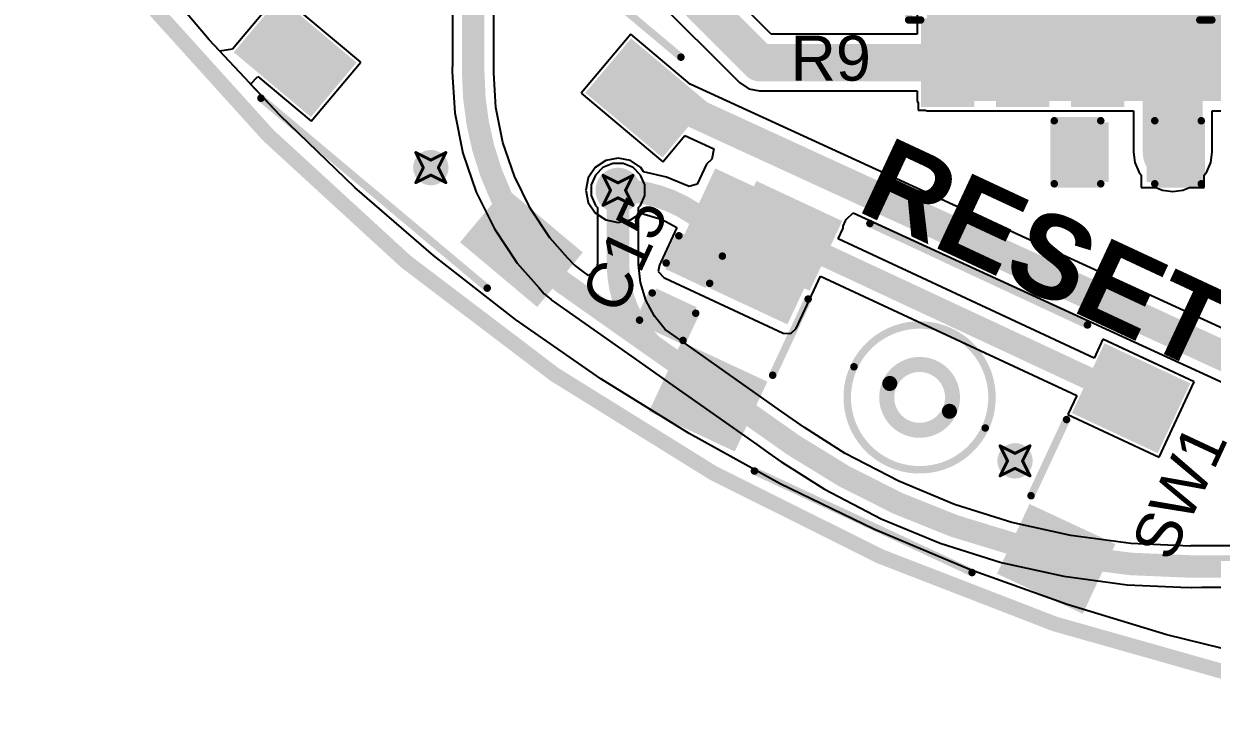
# Model space of a CAD drawing. Header units: inches. Extents: x -5 to 247, y -53 to 67.
# Drawn here: x -0.42 to 19.69, y -53.15 to -41.43 of the extents above; entities that cross this region are included whole.
import ezdxf

# ---------------------------------------------------------------- set-up
doc = ezdxf.new("R2010")
doc.units = ezdxf.units.IN
for name, color, linetype in [('Board Outline', 216, 'Continuous'), ('Bottom Layer', 5, 'Continuous'), ('Drill Drawing', 1, 'Continuous'), ('Top Layer', 1, 'Continuous'), ('Top Overlay', 2, 'Continuous'), ('Top Paste', 8, 'Continuous'), ('Top Solder', 216, 'Continuous'), ('Via Holes', 16, 'Continuous')]:
    doc.layers.add(name, color=color, linetype=linetype)
doc.styles.add('Arial', font='', dxfattribs={"height": 0.2})
doc.styles.add('Arial_Bold', font='', dxfattribs={"height": 0.2})
doc.styles.get('Arial').set_extended_font_data('Arial')
doc.styles.get('Arial_Bold').set_extended_font_data('Arial', bold=True)

# ---------------------------------------------------------------- blocks, each defined once
blk = doc.blocks.new('SOP_8_13')
at = {"layer": 'Top Layer'}
for points in [[(-3.39999955, 2.25500057), (-2.09999961, 2.25500057), (-2.09999961, 1.55499943), (-3.39999955, 1.55499943)], [(2.09999961, 2.25500057), (3.39999955, 2.25500057), (3.39999955, 1.55499943), (2.09999961, 1.55499943)], [(-3.39999955, 0.98500057), (-2.09999961, 0.98500057), (-2.09999961, 0.28499943), (-3.39999955, 0.28499943)], [(2.09999961, 0.98500057), (3.39999955, 0.98500057), (3.39999955, 0.28499943), (2.09999961, 0.28499943)], [(-3.39999955, -0.28499943), (-2.09999961, -0.28499943), (-2.09999961, -0.98500057), (-3.39999955, -0.98500057)], [(2.09999961, -0.28499943), (3.39999955, -0.28499943), (3.39999955, -0.98500057), (2.09999961, -0.98500057)], [(-3.39999955, -1.55499943), (-2.09999961, -1.55499943), (-2.09999961, -2.25500057), (-3.39999955, -2.25500057)], [(2.09999961, -1.55499943), (3.39999955, -1.55499943), (3.39999955, -2.25500057), (2.09999961, -2.25500057)]]:
    blk.add_hatch(color=1, dxfattribs=at).paths.add_polyline_path(points)
at = {"layer": 'Top Overlay'}
blk.add_hatch(color=2, dxfattribs=at).paths.add_polyline_path([(-1.9812, 1.47388072), (-1.7018, 1.47388072), (-1.7018, 2.13428072), (-1.9812, 2.13428072)])
at = {"layer": 'Top Paste'}
for points in [[(-3.39999955, 2.25500057), (-2.09999961, 2.25500057), (-2.09999961, 1.55499943), (-3.39999955, 1.55499943)], [(2.09999961, 2.25500057), (3.39999955, 2.25500057), (3.39999955, 1.55499943), (2.09999961, 1.55499943)], [(-3.39999955, 0.98500057), (-2.09999961, 0.98500057), (-2.09999961, 0.28499943), (-3.39999955, 0.28499943)], [(2.09999961, 0.98500057), (3.39999955, 0.98500057), (3.39999955, 0.28499943), (2.09999961, 0.28499943)], [(-3.39999955, -0.28499943), (-2.09999961, -0.28499943), (-2.09999961, -0.98500057), (-3.39999955, -0.98500057)], [(2.09999961, -0.28499943), (3.39999955, -0.28499943), (3.39999955, -0.98500057), (2.09999961, -0.98500057)], [(-3.39999955, -1.55499943), (-2.09999961, -1.55499943), (-2.09999961, -2.25500057), (-3.39999955, -2.25500057)], [(2.09999961, -1.55499943), (3.39999955, -1.55499943), (3.39999955, -2.25500057), (2.09999961, -2.25500057)]]:
    blk.add_hatch(color=8, dxfattribs=at).paths.add_polyline_path(points)
at = {"layer": 'Top Solder'}
for points in [[(-3.501599549999999, 2.35660057), (-1.99839961, 2.35660057), (-1.99839961, 1.45339943), (-3.501599549999999, 1.45339943)], [(1.99839961, 2.35660057), (3.501599549999999, 2.35660057), (3.501599549999999, 1.45339943), (1.99839961, 1.45339943)], [(-3.501599549999999, 1.08660057), (-1.99839961, 1.08660057), (-1.99839961, 0.18339943), (-3.501599549999999, 0.18339943)], [(1.99839961, 1.08660057), (3.501599549999999, 1.08660057), (3.501599549999999, 0.18339943), (1.99839961, 0.18339943)], [(-3.501599549999999, -0.18339943), (-1.99839961, -0.18339943), (-1.99839961, -1.08660057), (-3.501599549999999, -1.08660057)], [(1.99839961, -0.18339943), (3.501599549999999, -0.18339943), (3.501599549999999, -1.08660057), (1.99839961, -1.08660057)], [(-3.501599549999999, -1.45339943), (-1.99839961, -1.45339943), (-1.99839961, -2.35660057), (-3.501599549999999, -2.35660057)], [(1.99839961, -1.45339943), (3.501599549999999, -1.45339943), (3.501599549999999, -2.35660057), (1.99839961, -2.35660057)]]:
    blk.add_hatch(color=216, dxfattribs=at).paths.add_polyline_path(points)
at = {"layer": 'Top Overlay'}
for points in [[(-2.03559918, 2.3622, 0.127, 0.127, 0), (-2.03559918, 2.5654, 0.127, 0.127, 0)], [(2.02840082, 2.5654, 0.127, 0.127, 0), (-2.03559918, 2.5654, 0.127, 0.127, 0)], [(2.02840082, 2.3622, 0.127, 0.127, 0), (2.02840082, 2.5654, 0.127, 0.127, 0)], [(-3.68659918, 1.778, 0.127, 0.127, 0), (-3.68659918, 2.032, 0.127, 0.127, 0)], [(-3.55959918, 1.905, 0.127, 0.127, 0), (-3.68659918, 2.032, 0.127, 0.127, 0)], [(-3.68659918, 1.778, 0.127, 0.127, 0), (-3.55959918, 1.905, 0.127, 0.127, 0)], [(-2.03559918, -2.5654, 0.127, 0.127, 0), (-2.03559918, -2.3622, 0.127, 0.127, 0)], [(2.02840082, -2.5654, 0.127, 0.127, 0), (2.02840082, -2.3622, 0.127, 0.127, 0)], [(2.02840082, -2.5654, 0.127, 0.127, 0), (-2.03559918, -2.5654, 0.127, 0.127, 0)]]:
    blk.add_lwpolyline(points, format="xyseb", dxfattribs=at)
for points in [[(-2.06734918, 2.5654, 0.0635, 0.0635, 1), (-2.00384918, 2.5654, 0.0635, 0.0635, 1)], [(-2.06734918, 2.5654, 0.0635, 0.0635, 1), (-2.00384918, 2.5654, 0.0635, 0.0635, 1)], [(1.99665082, 2.5654, 0.0635, 0.0635, 1), (2.06015082, 2.5654, 0.0635, 0.0635, 1)], [(1.99665082, 2.5654, 0.0635, 0.0635, 1), (2.06015082, 2.5654, 0.0635, 0.0635, 1)], [(-2.06734918, 2.3622, 0.0635, 0.0635, 1), (-2.00384918, 2.3622, 0.0635, 0.0635, 1)], [(1.99665082, 2.3622, 0.0635, 0.0635, 1), (2.06015082, 2.3622, 0.0635, 0.0635, 1)], [(-3.71834918, 2.032, 0.0635, 0.0635, 1), (-3.65484918, 2.032, 0.0635, 0.0635, 1)], [(-3.71834918, 2.032, 0.0635, 0.0635, 1), (-3.65484918, 2.032, 0.0635, 0.0635, 1)], [(-3.71834918, 1.778, 0.0635, 0.0635, 1), (-3.65484918, 1.778, 0.0635, 0.0635, 1)], [(-3.71834918, 1.778, 0.0635, 0.0635, 1), (-3.65484918, 1.778, 0.0635, 0.0635, 1)], [(-3.59134918, 1.905, 0.0635, 0.0635, 1), (-3.52784918, 1.905, 0.0635, 0.0635, 1)], [(-3.59134918, 1.905, 0.0635, 0.0635, 1), (-3.52784918, 1.905, 0.0635, 0.0635, 1)], [(-2.06734918, -2.3622, 0.0635, 0.0635, 1), (-2.00384918, -2.3622, 0.0635, 0.0635, 1)], [(1.99665082, -2.3622, 0.0635, 0.0635, 1), (2.06015082, -2.3622, 0.0635, 0.0635, 1)], [(-2.06734918, -2.5654, 0.0635, 0.0635, 1), (-2.00384918, -2.5654, 0.0635, 0.0635, 1)], [(-2.06734918, -2.5654, 0.0635, 0.0635, 1), (-2.00384918, -2.5654, 0.0635, 0.0635, 1)], [(1.99665082, -2.5654, 0.0635, 0.0635, 1), (2.06015082, -2.5654, 0.0635, 0.0635, 1)], [(1.99665082, -2.5654, 0.0635, 0.0635, 1), (2.06015082, -2.5654, 0.0635, 0.0635, 1)]]:
    blk.add_lwpolyline(points, format="xyseb", close=True, dxfattribs=at)
blk = doc.blocks.new('C___0603_52')
at = {"layer": 'Top Layer'}
for points in [[(-0.3809999999999999, 0.4445), (-0.3810000000000001, -0.4445), (-1.143, -0.4445), (-1.143, 0.4445)], [(1.143, 0.4445), (1.143, -0.4445), (0.3809999999999999, -0.4445), (0.3810000000000001, 0.4445)]]:
    blk.add_hatch(color=1, dxfattribs=at).paths.add_polyline_path(points)
at = {"layer": 'Top Paste'}
for points in [[(-0.3809999999999999, 0.4445), (-0.3810000000000001, -0.4445), (-1.143, -0.4445), (-1.143, 0.4445)], [(1.143, 0.4445), (1.143, -0.4445), (0.3809999999999999, -0.4445), (0.3810000000000001, 0.4445)]]:
    blk.add_hatch(color=8, dxfattribs=at).paths.add_polyline_path(points)
at = {"layer": 'Top Solder'}
for points in [[(-0.3210001199999999, 0.5044998799999999), (-0.3210001200000001, -0.50449988), (-1.20299988, -0.5044998799999999), (-1.20299988, 0.50449988)], [(1.20299988, 0.5044998799999999), (1.20299988, -0.50449988), (0.3210001199999999, -0.5044998799999999), (0.3210001200000001, 0.50449988)]]:
    blk.add_hatch(color=216, dxfattribs=at).paths.add_polyline_path(points)
at = {"layer": 'Top Overlay'}
for points in [[(-1.2446, 0.5334, 0.127, 0.127, 0), (-0.4571999999999999, 0.5334, 0.127, 0.127, 0)], [(-1.2446, -0.5334, 0.127, 0.127, 0), (-1.2446, 0.5334, 0.127, 0.127, 0)], [(0.4571999999999999, 0.5334, 0.127, 0.127, 0), (1.2446, 0.5334, 0.127, 0.127, 0)], [(1.2446, -0.5334, 0.127, 0.127, 0), (1.2446, 0.5334, 0.127, 0.127, 0)], [(-1.2446, -0.5334, 0.127, 0.127, 0), (-0.4571999999999999, -0.5334, 0.127, 0.127, 0)], [(0.4571999999999999, -0.5334, 0.127, 0.127, 0), (1.2446, -0.5334, 0.127, 0.127, 0)]]:
    blk.add_lwpolyline(points, format="xyseb", dxfattribs=at)
for points in [[(-1.27635, 0.5334, 0.0635, 0.0635, 1), (-1.21285, 0.5334, 0.0635, 0.0635, 1)], [(-1.27635, 0.5334, 0.0635, 0.0635, 1), (-1.21285, 0.5334, 0.0635, 0.0635, 1)], [(-0.4889499999999999, 0.5334, 0.0635, 0.0635, 1), (-0.42545, 0.5334, 0.0635, 0.0635, 1)], [(0.42545, 0.5334, 0.0635, 0.0635, 1), (0.4889499999999999, 0.5334, 0.0635, 0.0635, 1)], [(1.21285, 0.5334, 0.0635, 0.0635, 1), (1.27635, 0.5334, 0.0635, 0.0635, 1)], [(1.21285, 0.5334, 0.0635, 0.0635, 1), (1.27635, 0.5334, 0.0635, 0.0635, 1)], [(-1.27635, -0.5334, 0.0635, 0.0635, 1), (-1.21285, -0.5334, 0.0635, 0.0635, 1)], [(-1.27635, -0.5334, 0.0635, 0.0635, 1), (-1.21285, -0.5334, 0.0635, 0.0635, 1)], [(-0.4889499999999999, -0.5334, 0.0635, 0.0635, 1), (-0.42545, -0.5334, 0.0635, 0.0635, 1)], [(0.42545, -0.5334, 0.0635, 0.0635, 1), (0.4889499999999999, -0.5334, 0.0635, 0.0635, 1)], [(1.21285, -0.5334, 0.0635, 0.0635, 1), (1.27635, -0.5334, 0.0635, 0.0635, 1)], [(1.21285, -0.5334, 0.0635, 0.0635, 1), (1.27635, -0.5334, 0.0635, 0.0635, 1)]]:
    blk.add_lwpolyline(points, format="xyseb", close=True, dxfattribs=at)
blk = doc.blocks.new('WS2812B_XF02_W_73')
at = {"layer": 'Top Layer'}
for points in [[(-3.25000239, 2.14999824), (-1.75000285, 2.14999824), (-1.75000285, 1.15000024), (-3.25000239, 1.15000024)], [(3.24999477, 1.15000024), (1.74999523, 1.15000024), (1.74999523, 2.14999824), (3.24999477, 2.14999824)], [(-3.24999477, -1.15000024), (-1.74999523, -1.15000024), (-1.74999523, -2.14999824), (-3.24999477, -2.14999824)], [(1.75000031, -1.1499977), (3.24999985, -1.1499977), (3.24999985, -2.1499957), (1.75000031, -2.1499957)]]:
    blk.add_hatch(color=1, dxfattribs=at).paths.add_polyline_path(points)
at = {"layer": 'Top Paste'}
for points in [[(-3.25000239, 2.14999824), (-1.75000285, 2.14999824), (-1.75000285, 1.15000024), (-3.25000239, 1.15000024)], [(3.24999477, 1.15000024), (1.74999523, 1.15000024), (1.74999523, 2.14999824), (3.24999477, 2.14999824)], [(-3.24999477, -1.15000024), (-1.74999523, -1.15000024), (-1.74999523, -2.14999824), (-3.24999477, -2.14999824)], [(1.75000031, -1.1499977), (3.24999985, -1.1499977), (3.24999985, -2.1499957), (1.75000031, -2.1499957)]]:
    blk.add_hatch(color=8, dxfattribs=at).paths.add_polyline_path(points)
at = {"layer": 'Top Solder'}
for points in [[(-3.35160239, 2.25159824), (-1.64840285, 2.25159824), (-1.64840285, 1.04840024), (-3.35160239, 1.04840024)], [(3.35159477, 1.04840024), (1.64839523, 1.04840024), (1.64839523, 2.25159824), (3.35159477, 2.25159824)], [(-3.35159477, -1.04840024), (-1.64839523, -1.04840024), (-1.64839523, -2.25159824), (-3.35159477, -2.25159824)], [(1.64840031, -1.0483977), (3.35159985, -1.0483977), (3.35159985, -2.2515957), (1.64840031, -2.2515957)]]:
    blk.add_hatch(color=216, dxfattribs=at).paths.add_polyline_path(points)
at = {"layer": 'Top Overlay'}
for points in [[(-2.50000516, 2.55080262, 0.127, 0.127, 0), (2.499995, 2.5508077, 0.127, 0.127, 0)], [(-3.556, 1.80340254, 0.254, 0.254, 0), (-3.42900254, 1.67639492, 0.254, 0.254, 0)], [(-3.556, 1.54939746, 0.254, 0.254, 0), (-3.556, 1.80340254, 0.254, 0.254, 0)], [(-3.556, 1.54939746, 0.254, 0.254, 0), (-3.42900254, 1.67639492, 0.254, 0.254, 0)], [(-2.50000262, -2.55080262, 0.127, 0.127, 0), (2.49999246, -2.55080262, 0.127, 0.127, 0)]]:
    blk.add_lwpolyline(points, format="xyseb", dxfattribs=at)
for points in [[(-2.53175516, 2.55080262, 0.0635, 0.0635, 1), (-2.46825516, 2.55080262, 0.0635, 0.0635, 1)], [(2.468245, 2.5508077, 0.0635, 0.0635, 1), (2.531745, 2.5508077, 0.0635, 0.0635, 1)], [(-3.619499999999999, 1.80340254, 0.127, 0.127, 1), (-3.4925, 1.80340254, 0.127, 0.127, 1)], [(-3.619499999999999, 1.80340254, 0.127, 0.127, 1), (-3.4925, 1.80340254, 0.127, 0.127, 1)], [(-3.619499999999999, 1.54939746, 0.127, 0.127, 1), (-3.4925, 1.54939746, 0.127, 0.127, 1)], [(-3.619499999999999, 1.54939746, 0.127, 0.127, 1), (-3.4925, 1.54939746, 0.127, 0.127, 1)], [(-3.492502539999999, 1.67639492, 0.127, 0.127, 1), (-3.36550254, 1.67639492, 0.127, 0.127, 1)], [(-3.492502539999999, 1.67639492, 0.127, 0.127, 1), (-3.36550254, 1.67639492, 0.127, 0.127, 1)], [(-2.53175262, -2.55080262, 0.0635, 0.0635, 1), (-2.46825262, -2.55080262, 0.0635, 0.0635, 1)], [(2.46824246, -2.55080262, 0.0635, 0.0635, 1), (2.53174246, -2.55080262, 0.0635, 0.0635, 1)]]:
    blk.add_lwpolyline(points, format="xyseb", close=True, dxfattribs=at)
blk = doc.blocks.new('TS_1109S_C_B_93')
at = {"layer": 'Top Layer'}
for points in [[(-3.95000099, 2.04999463), (-2.55000125, 2.04999463), (-2.55000125, 0.9499942899999999), (-3.95000099, 0.9499942899999999)], [(2.55001141, 2.04999209), (3.950011149999999, 2.04999209), (3.950011149999999, 0.9499917499999999), (2.55001141, 0.9499917499999999)], [(-3.94999591, -0.9500120699999999), (-2.54999617, -0.9500120699999999), (-2.54999617, -2.05001241), (-3.94999591, -2.05001241)], [(2.54999617, -0.94998413), (3.94999591, -0.94998413), (3.94999591, -2.04998447), (2.54999617, -2.04998447)]]:
    blk.add_hatch(color=1, dxfattribs=at).paths.add_polyline_path(points)
at = {"layer": 'Top Paste'}
for points in [[(-3.95000099, 2.04999463), (-2.55000125, 2.04999463), (-2.55000125, 0.9499942899999999), (-3.95000099, 0.9499942899999999)], [(2.55001141, 2.04999209), (3.950011149999999, 2.04999209), (3.950011149999999, 0.9499917499999999), (2.55001141, 0.9499917499999999)], [(-3.94999591, -0.9500120699999999), (-2.54999617, -0.9500120699999999), (-2.54999617, -2.05001241), (-3.94999591, -2.05001241)], [(2.54999617, -0.94998413), (3.94999591, -0.94998413), (3.94999591, -2.04998447), (2.54999617, -2.04998447)]]:
    blk.add_hatch(color=8, dxfattribs=at).paths.add_polyline_path(points)
at = {"layer": 'Top Solder'}
for points in [[(-4.05160099, 2.15159463), (-2.44840125, 2.15159463), (-2.44840125, 0.84839429), (-4.05160099, 0.84839429)], [(2.44841141, 2.15159209), (4.051611149999999, 2.15159209), (4.051611149999999, 0.84839175), (2.44841141, 0.84839175)], [(-4.05159591, -0.84841207), (-2.44839617, -0.84841207), (-2.44839617, -2.15161241), (-4.05159591, -2.15161241)], [(2.44839617, -0.8483841299999999), (4.05159591, -0.8483841299999999), (4.05159591, -2.15158447), (2.44839617, -2.15158447)]]:
    blk.add_hatch(color=216, dxfattribs=at).paths.add_polyline_path(points)
at = {"layer": 'Top Overlay'}
for points in [[(-2.00661016, 2.31139746, 0.127, 0.127, 0), (2.05739492, 2.31141016, 0.127, 0.127, 0)], [(-2.41300254, -0.71119746, 0.127, 0.127, 0), (-2.41299492, 0.7112025399999999, 0.127, 0.127, 0)], [(2.41300762, -0.71121016, 0.127, 0.127, 0), (2.413, 0.7111873, 0.127, 0.127, 0)], [(-2.00660254, -2.31138984, 0.127, 0.127, 0), (2.05740762, -2.31140254, 0.127, 0.127, 0)]]:
    blk.add_lwpolyline(points, format="xyseb", dxfattribs=at)
for points in [[(-2.03836016, 2.31139746, 0.0635, 0.0635, 1), (-1.97486016, 2.31139746, 0.0635, 0.0635, 1)], [(2.02564492, 2.31141016, 0.0635, 0.0635, 1), (2.08914492, 2.31141016, 0.0635, 0.0635, 1)], [(1.22579638, 0, 0.127, 0.127, 1), (-1.22579638, 0, 0.127, 0.127, 1)], [(-2.44474492, 0.7112025399999999, 0.0635, 0.0635, 1), (-2.38124492, 0.7112025399999999, 0.0635, 0.0635, 1)], [(0.5570651799999999, 0, 0.254, 0.254, 1), (-0.5570651799999999, 0, 0.254, 0.254, 1)], [(2.38125, 0.7111873, 0.0635, 0.0635, 1), (2.44475, 0.7111873, 0.0635, 0.0635, 1)], [(-1.25754638, 0, 0.0635, 0.0635, 1), (-1.19404638, 0, 0.0635, 0.0635, 1)], [(-0.6205651799999999, 0, 0.127, 0.127, 1), (-0.4935651799999999, 0, 0.127, 0.127, 1)], [(0.4935651799999999, 0, 0.127, 0.127, 1), (0.6205651799999999, 0, 0.127, 0.127, 1)], [(1.19404638, 0, 0.0635, 0.0635, 1), (1.25754638, 0, 0.0635, 0.0635, 1)], [(-2.44475254, -0.71119746, 0.0635, 0.0635, 1), (-2.38125254, -0.71119746, 0.0635, 0.0635, 1)], [(2.38125762, -0.71121016, 0.0635, 0.0635, 1), (2.44475762, -0.71121016, 0.0635, 0.0635, 1)], [(-2.03835254, -2.31138984, 0.0635, 0.0635, 1), (-1.97485254, -2.31138984, 0.0635, 0.0635, 1)], [(2.02565762, -2.31140254, 0.0635, 0.0635, 1), (2.08915762, -2.31140254, 0.0635, 0.0635, 1)]]:
    blk.add_lwpolyline(points, format="xyseb", close=True, dxfattribs=at)
blk = doc.blocks.new('C___0402_108')
at = {"layer": 'Top Layer'}
for points in [[(-0.6985050799999999, -0.31749492), (-0.6985050799999999, 0.31750508), (-0.2413050799999999, 0.31750508), (-0.24130508, -0.31749492)], [(0.2413050799999999, -0.31750508), (0.24130508, 0.31749492), (0.6985050799999999, 0.31749492), (0.6985050799999999, -0.31750508)]]:
    blk.add_hatch(color=1, dxfattribs=at).paths.add_polyline_path(points)
at = {"layer": 'Top Paste'}
for points in [[(-0.6985050799999999, -0.31749492), (-0.6985050799999999, 0.31750508), (-0.2413050799999999, 0.31750508), (-0.24130508, -0.31749492)], [(0.2413050799999999, -0.31750508), (0.24130508, 0.31749492), (0.6985050799999999, 0.31749492), (0.6985050799999999, -0.31750508)]]:
    blk.add_hatch(color=8, dxfattribs=at).paths.add_polyline_path(points)
at = {"layer": 'Top Solder'}
for points in [[(-0.75850496, -0.3774948), (-0.75850496, 0.3775049599999999), (-0.1813051999999999, 0.3775049599999999), (-0.1813052, -0.3774948)], [(0.1813051999999999, -0.3775049599999999), (0.1813052, 0.3774948), (0.75850496, 0.3774948), (0.75850496, -0.3775049599999999)]]:
    blk.add_hatch(color=216, dxfattribs=at).paths.add_polyline_path(points)
at = {"layer": 'Top Overlay'}
for points in [[(-0.7874, 0.40640254, 0.127, 0.127, 0), (-0.78739746, -0.4064, 0.127, 0.127, 0)], [(-0.7874, 0.40640254, 0.127, 0.127, 0), (-0.27939746, 0.40639746, 0.127, 0.127, 0)], [(0.27940254, 0.4063923799999999, 0.127, 0.127, 0), (0.78739746, 0.4064, 0.127, 0.127, 0)], [(0.78739746, 0.4064, 0.127, 0.127, 0), (0.7874, -0.40640254, 0.127, 0.127, 0)], [(-0.78739746, -0.4064, 0.127, 0.127, 0), (-0.27940254, -0.4063923799999999, 0.127, 0.127, 0)], [(0.27939746, -0.40639746, 0.127, 0.127, 0), (0.7874, -0.40640254, 0.127, 0.127, 0)]]:
    blk.add_lwpolyline(points, format="xyseb", dxfattribs=at)
for points in [[(-0.8191499999999999, 0.40640254, 0.0635, 0.0635, 1), (-0.7556499999999999, 0.40640254, 0.0635, 0.0635, 1)], [(-0.8191499999999999, 0.40640254, 0.0635, 0.0635, 1), (-0.7556499999999999, 0.40640254, 0.0635, 0.0635, 1)], [(-0.31114746, 0.40639746, 0.0635, 0.0635, 1), (-0.24764746, 0.40639746, 0.0635, 0.0635, 1)], [(0.24765254, 0.4063923799999999, 0.0635, 0.0635, 1), (0.31115254, 0.4063923799999999, 0.0635, 0.0635, 1)], [(0.7556474599999999, 0.4064, 0.0635, 0.0635, 1), (0.8191474599999999, 0.4064, 0.0635, 0.0635, 1)], [(0.7556474599999999, 0.4064, 0.0635, 0.0635, 1), (0.8191474599999999, 0.4064, 0.0635, 0.0635, 1)], [(-0.8191474599999999, -0.4064, 0.0635, 0.0635, 1), (-0.7556474599999999, -0.4064, 0.0635, 0.0635, 1)], [(-0.8191474599999999, -0.4064, 0.0635, 0.0635, 1), (-0.7556474599999999, -0.4064, 0.0635, 0.0635, 1)], [(-0.31115254, -0.4063923799999999, 0.0635, 0.0635, 1), (-0.24765254, -0.4063923799999999, 0.0635, 0.0635, 1)], [(0.24764746, -0.40639746, 0.0635, 0.0635, 1), (0.31114746, -0.40639746, 0.0635, 0.0635, 1)], [(0.7556499999999999, -0.40640254, 0.0635, 0.0635, 1), (0.8191499999999999, -0.40640254, 0.0635, 0.0635, 1)], [(0.7556499999999999, -0.40640254, 0.0635, 0.0635, 1), (0.8191499999999999, -0.40640254, 0.0635, 0.0635, 1)]]:
    blk.add_lwpolyline(points, format="xyseb", close=True, dxfattribs=at)

msp = doc.modelspace()

# ---------------------------------------------------------------- hatches: boundary and pattern name
at = {"layer": 'Bottom Layer'}
h = msp.add_hatch(color=5, dxfattribs=at)
edge = h.paths.add_edge_path()
edge.add_arc((6.465554759999999, -43.86485004), 0.2999994, 0, 360)
h = msp.add_hatch(color=5, dxfattribs=at)
edge = h.paths.add_edge_path()
edge.add_arc((9.63367136, -44.24798618), 0.2999994, 0, 360)
h = msp.add_hatch(color=5, dxfattribs=at)
edge = h.paths.add_edge_path()
edge.add_arc((16.35376968, -48.82718707999999), 0.2999994, 0, 360)
at = {"layer": 'Top Layer'}
for points in [[(14.86459816, -42.73780124), (29.22359916, -42.73780124), (29.22359916, -40.61093224), (14.86459816, -40.61093224)], [(10.48679132, -45.5782934), (12.50153456, -46.51778351999999), (13.29434984, -44.81758371999999), (11.2796066, -43.8780936)]]:
    msp.add_hatch(color=1, dxfattribs=at).paths.add_polyline_path(points)
h = msp.add_hatch(color=1, dxfattribs=at)
edge = h.paths.add_edge_path()
edge.add_arc((6.465554759999999, -43.86485004), 0.2999994, 0, 360)
h = msp.add_hatch(color=1, dxfattribs=at)
edge = h.paths.add_edge_path()
edge.add_arc((9.63367136, -44.24798618), 0.2999994, 0, 360)
h = msp.add_hatch(color=1, dxfattribs=at)
edge = h.paths.add_edge_path()
edge.add_arc((16.35376968, -48.82718707999999), 0.2999994, 0, 360)
at = {"layer": 'Via Holes'}
h = msp.add_hatch(color=7, dxfattribs=at)
edge = h.paths.add_edge_path()
edge.add_arc((6.465554759999999, -43.86485004), 0.1499997, 0, 360)
h = msp.add_hatch(color=7, dxfattribs=at)
edge = h.paths.add_edge_path()
edge.add_arc((9.63367136, -44.24798618), 0.1499997, 0, 360)
h = msp.add_hatch(color=7, dxfattribs=at)
edge = h.paths.add_edge_path()
edge.add_arc((16.35376968, -48.82718707999999), 0.1499997, 0, 360)

# ---------------------------------------------------------------- linework, layer by layer
at = {"layer": 'Board Outline'}
msp.add_lwpolyline([(23.17751016, -53.02190817999999, 0.254, 0.254, -0.2130721968352428), (-0.29795216, -38.44137854, 0.254, 0.254, 0)], format="xyseb", dxfattribs=at)
at = {"layer": 'Bottom Layer'}
for p, q in [((6.832953059999999, -38.2631696), (6.832953059999999, -42.0682801)), ((7.532189659999999, -42.24277048), (7.532189659999999, -38.2631696)), ((2.71131538, -41.69996994), (1.57797754, -40.35471736)), ((3.91365232, -42.9838993), (2.71131538, -41.69996994)), ((6.82828708, -42.24415732), (6.82828454, -42.24417002)), ((6.82828454, -42.24417002), (6.839633259999999, -42.4172634)), ((6.832953059999999, -42.0682801), (6.82828708, -42.24415732)), ((7.529278819999999, -42.25928048), (7.53218712, -42.24479994)), ((7.532126159999999, -42.24308798), (7.532189659999999, -42.24277048)), ((7.532189659999999, -42.24341055999999), (7.532126159999999, -42.24308798)), ((7.53218712, -42.24479994), (7.532189659999999, -42.24341055999999)), ((6.839633259999999, -42.4172634), (6.87375816, -42.9378999)), ((7.567769979999999, -42.84653101999999), (7.529278819999999, -42.25928048)), ((7.68553708, -43.4385847), (7.567769979999999, -42.84653101999999)), ((5.18167874, -44.20298245999999), (3.91365232, -42.9838993)), ((6.87375816, -42.9378999), (7.009389079999999, -43.61975782)), ((7.879575299999999, -44.01020407999999), (7.68553708, -43.4385847)), ((7.009389079999999, -43.61975782), (7.23286082, -44.2780801)), ((9.54368424, -43.79558677999999), (9.37740822, -43.86446142)), ((9.72365848, -43.79558677999999), (9.54368424, -43.79558677999999)), ((9.889934499999999, -43.86446142), (9.72365848, -43.79558677999999)), ((8.14656232, -44.55160507999999), (7.879575299999999, -44.01020407999999)), ((9.250146599999999, -43.99172304), (9.18127196, -44.15799905999999)), ((9.37740822, -43.86446142), (9.250146599999999, -43.99172304)), ((10.01719612, -43.99172304), (9.889934499999999, -43.86446142)), ((10.08607076, -44.15799905999999), (10.01719612, -43.99172304)), ((6.51195294, -45.35389455999999), (5.18167874, -44.20298245999999)), ((9.18127196, -44.15799905999999), (9.18127196, -44.33797329999999)), ((10.08607076, -44.33797329999999), (10.08607076, -44.15799905999999)), ((7.23286082, -44.2780801), (7.5403456, -44.90160184)), ((9.18127196, -44.33797329999999), (9.250146599999999, -44.50424932)), ((10.01719612, -44.50424932), (10.08607076, -44.33797329999999)), ((8.481936300000001, -45.05352432), (8.14656232, -44.55160507999999)), ((9.250146599999999, -44.50424932), (9.28405306, -44.53815578)), ((9.28405306, -44.53815578), (9.28405306, -45.49683306)), ((9.983289659999999, -44.53815578), (10.01719612, -44.50424932)), ((9.983289659999999, -45.49683306), (9.983289659999999, -44.53815578)), ((7.5403456, -44.90160184), (7.926588160000001, -45.47965504)), ((8.782037299999999, -45.39572328), (8.481936300000001, -45.05352432)), ((7.900769059999999, -46.43344282), (6.51195294, -45.35389455999999)), ((8.90548384, -45.52159552), (8.782037299999999, -45.39572328)), ((7.926588160000001, -45.47965504), (8.29162172, -45.89589753999999)), ((8.90952752, -45.52327192), (8.90548384, -45.52159552)), ((9.05176244, -45.63006114), (8.90952752, -45.52327192)), ((9.136263159999999, -45.68963684), (9.05176244, -45.63006114)), ((9.28990014, -45.60014248), (9.136263159999999, -45.68963684)), ((9.28405306, -45.49683306), (9.2797249, -45.49683306)), ((9.2797249, -45.49683306), (9.28990014, -45.60014248)), ((9.982164439999998, -45.50249472), (9.983289659999999, -45.49683306)), ((10.01219994, -45.80744966), (9.982164439999998, -45.50249472)), ((10.10280174, -46.1061308), (10.01219994, -45.80744966)), ((8.29162172, -45.89589753999999), (8.38497434, -46.00235148)), ((8.38497434, -46.00235148), (8.41090266, -46.02508448)), ((8.41090266, -46.02508448), (8.5030056, -46.09872924)), ((8.5030056, -46.09872924), (8.504074939999999, -46.09948108)), ((8.504074939999999, -46.09948108), (10.00046006, -47.15443452)), ((10.24993378, -46.38139568), (10.10280174, -46.1061308)), ((9.34427392, -47.43862242), (7.900769059999999, -46.43344282)), ((10.4317927, -46.6029929), (10.24993378, -46.38139568)), ((10.70945788, -46.79874562), (10.4317927, -46.6029929)), ((10.7094655, -46.79874816), (10.70945788, -46.79874562)), ((10.88152002, -46.9200484), (10.7094655, -46.79874816)), ((12.38385636, -47.97919792), (10.88152002, -46.9200484)), ((10.00046006, -47.15443452), (10.00046514, -47.1544396)), ((10.00046514, -47.1544396), (10.50806636, -47.5123002)), ((10.83846194, -48.36665714), (9.34427392, -47.43862242)), ((10.50806636, -47.5123002), (10.50807398, -47.51230274)), ((10.50807398, -47.51230274), (11.98094632, -48.55068268)), ((12.7897255, -48.26533654), (12.38385636, -47.97919792)), ((12.79246616, -48.26483362), (12.7897255, -48.26533654)), ((12.7924687, -48.26482854), (12.79246616, -48.26483362)), ((12.79247124, -48.26483616), (12.7924687, -48.26482854)), ((13.47845412, -48.70185585999999), (12.79247124, -48.26483616)), ((12.3794012, -49.21509842), (10.83846194, -48.36665714)), ((11.98094632, -48.55068268), (11.9809514, -48.55068776)), ((11.9809514, -48.55068776), (12.18766168, -48.69641772)), ((12.18766168, -48.69641772), (12.18766676, -48.69642279999999)), ((12.18766676, -48.69642279999999), (12.39439228, -48.84216546)), ((12.39439228, -48.84216546), (12.40851722, -48.84843418)), ((12.40851722, -48.84843418), (13.12887138, -49.30735122)), ((14.3846042, -49.17356688), (13.47845412, -48.70185585999999)), ((13.9626721, -49.9815104), (12.3794012, -49.21509842)), ((15.32841486, -49.5645059), (14.3846042, -49.17356688)), ((13.12887138, -49.30735122), (14.08912346, -49.80722576)), ((16.30270806, -49.87170112), (15.32841486, -49.5645059)), ((14.08912346, -49.80722576), (15.08928656, -50.22150738)), ((17.300067, -50.09281066), (16.30270806, -49.87170112)), ((15.58394648, -50.66379757999999), (13.9626721, -49.9815104)), ((15.08928656, -50.22150738), (16.12175084, -50.5470414)), ((18.31290216, -50.22615304), (17.300067, -50.09281066)), ((19.31604722, -50.26995026), (18.31290216, -50.22615304)), ((19.33796234, -50.26554844), (19.31604722, -50.26995026)), ((19.33935172, -50.2655459), (19.33796234, -50.26554844)), ((19.3396743, -50.2656094), (19.33935172, -50.2655459)), ((19.3399918, -50.2655459), (19.3396743, -50.2656094)), ((21.92491424, -50.2655459), (19.3399918, -50.2655459)), ((17.23879204, -51.26010067999999), (15.58394648, -50.66379757999999)), ((16.12175084, -50.5470414), (17.17865754, -50.78135386)), ((17.17865754, -50.78135386), (18.25196502, -50.9226566)), ((18.25196502, -50.9226566), (19.1619632, -50.96238728)), ((19.1619632, -50.96238728), (19.33350464, -50.96988028)), ((19.33350464, -50.96988028), (19.33875228, -50.96965168000001)), ((19.33875228, -50.96965168000001), (19.51655228, -50.9647825)), ((19.51655228, -50.9647825), (22.76755162, -50.9647825)), ((18.92267234, -51.76878139999999), (17.23879204, -51.26010067999999)), ((20.63085028, -52.18840972), (18.92267234, -51.76878139999999))]:
    msp.add_line(p, q, dxfattribs=at)
for points in [[(7.182571359999999, -42.24277048, 0.3809999999999999, 0.3809999999999999, 0), (7.182571359999999, -37.973, 0.3809999999999999, 0.3809999999999999, 0)], [(7.182568819999999, -42.24415986, 0.3809999999999999, 0.3809999999999999, 0), (7.182571359999999, -42.24277048, 0.3809999999999999, 0.3809999999999999, 0)], [(8.65828088, -45.77447792, 0.3809999999999999, 0.3809999999999999, -0.2005965761559081), (7.182568819999999, -42.24415986, 0.3809999999999999, 0.3809999999999999, 0)], [(9.63367136, -45.49683306, 0.3809999999999999, 0.3809999999999999, 0), (9.63367136, -44.24798618, 0.3809999999999999, 0.3809999999999999, 0)], [(10.20191, -46.8686896, 0.3809999999999999, 0.3809999999999999, -0.1989113691886243), (9.63367136, -45.49683306, 0.3809999999999999, 0.3809999999999999, 0)], [(8.703993259999999, -45.81265412, 0.3809999999999999, 0.3809999999999999, -0.03913998480826984), (8.65828088, -45.77447792, 0.3809999999999999, 0.3809999999999999, 0)], [(8.703993259999999, -45.81265666, 0.3809999999999999, 0.3809999999999999, 0), (8.70507784, -45.81341866, 0.3809999999999999, 0.3809999999999999, 0)], [(8.70507784, -45.81341866, 0.3809999999999999, 0.3809999999999999, 0), (10.20191, -46.8686896, 0.3809999999999999, 0.3809999999999999, 0)], [(10.20191508, -46.86869468, 0.3809999999999999, 0.3809999999999999, 0), (10.50801302, -47.08449307999999, 0.3809999999999999, 0.3809999999999999, 0)], [(10.50801302, -47.08449307999999, 0.3809999999999999, 0.3809999999999999, 0), (12.18240388, -48.26494284, 0.3809999999999999, 0.3809999999999999, 0)], [(10.50801302, -47.08449307999999, 0.3809999999999999, 0.3809999999999999, 0), (10.70951884, -47.22655528, 0.3809999999999999, 0.3809999999999999, 0)], [(12.18240388, -48.26494284, 0.3809999999999999, 0.3809999999999999, 0), (12.38911924, -48.41067788, 0.3809999999999999, 0.3809999999999999, 0)], [(12.38911924, -48.41067788, 0.3809999999999999, 0.3809999999999999, 0), (12.59584476, -48.55642054, 0.3809999999999999, 0.3809999999999999, 0)], [(12.59584476, -48.55642054, 0.3809999999999999, 0.3809999999999999, 0), (12.5958981, -48.55645864, 0.3809999999999999, 0.3809999999999999, 0)], [(19.33860242, -50.61516674, 0.3809999999999999, 0.3809999999999999, -0.149476871192713), (12.5958981, -48.55645864, 0.3809999999999999, 0.3809999999999999, 0)], [(19.33860242, -50.61516674, 0.3809999999999999, 0.3809999999999999, 0), (19.3399918, -50.6151642, 0.3809999999999999, 0.3809999999999999, 0)], [(19.3399918, -50.6151642, 0.3809999999999999, 0.3809999999999999, 0), (35.407854, -50.6151642, 0.3809999999999999, 0.3809999999999999, 0)]]:
    msp.add_lwpolyline(points, format="xyseb", dxfattribs=at)
for points in [[(7.08731882, -42.24415986, 0.1905, 0.1905, 1), (7.27781882, -42.24415986, 0.1905, 0.1905, 1)], [(7.08731882, -42.24415986, 0.1905, 0.1905, 1), (7.27781882, -42.24415986, 0.1905, 0.1905, 1)], [(7.08732136, -42.24277048, 0.1905, 0.1905, 1), (7.27782136, -42.24277048, 0.1905, 0.1905, 1)], [(7.08732136, -42.24277048, 0.1905, 0.1905, 1), (7.27782136, -42.24277048, 0.1905, 0.1905, 1)], [(9.53842136, -44.24798618, 0.1905, 0.1905, 1), (9.72892136, -44.24798618, 0.1905, 0.1905, 1)], [(9.53842136, -45.49683306, 0.1905, 0.1905, 1), (9.72892136, -45.49683306, 0.1905, 0.1905, 1)], [(9.53842136, -45.49683306, 0.1905, 0.1905, 1), (9.72892136, -45.49683306, 0.1905, 0.1905, 1)], [(8.56303088, -45.77447792, 0.1905, 0.1905, 1), (8.75353088, -45.77447792, 0.1905, 0.1905, 1)], [(8.56303088, -45.77447792, 0.1905, 0.1905, 1), (8.75353088, -45.77447792, 0.1905, 0.1905, 1)], [(8.608743259999999, -45.81265412, 0.1905, 0.1905, 1), (8.799243259999999, -45.81265412, 0.1905, 0.1905, 1)], [(8.608743259999999, -45.81265666, 0.1905, 0.1905, 1), (8.799243259999999, -45.81265666, 0.1905, 0.1905, 1)], [(8.60982784, -45.81341866, 0.1905, 0.1905, 1), (8.80032784, -45.81341866, 0.1905, 0.1905, 1)], [(8.60982784, -45.81341866, 0.1905, 0.1905, 1), (8.80032784, -45.81341866, 0.1905, 0.1905, 1)], [(10.10666, -46.8686896, 0.1905, 0.1905, 1), (10.29716, -46.8686896, 0.1905, 0.1905, 1)], [(10.10666, -46.8686896, 0.1905, 0.1905, 1), (10.29716, -46.8686896, 0.1905, 0.1905, 1)], [(10.10666508, -46.86869468, 0.1905, 0.1905, 1), (10.29716508, -46.86869468, 0.1905, 0.1905, 1)], [(10.41276302, -47.08449307999999, 0.1905, 0.1905, 1), (10.60326302, -47.08449307999999, 0.1905, 0.1905, 1)], [(10.41276302, -47.08449307999999, 0.1905, 0.1905, 1), (10.60326302, -47.08449307999999, 0.1905, 0.1905, 1)], [(10.41276302, -47.08449307999999, 0.1905, 0.1905, 1), (10.60326302, -47.08449307999999, 0.1905, 0.1905, 1)], [(10.61426884, -47.22655528, 0.1905, 0.1905, 1), (10.80476884, -47.22655528, 0.1905, 0.1905, 1)], [(12.08715388, -48.26494284, 0.1905, 0.1905, 1), (12.27765388, -48.26494284, 0.1905, 0.1905, 1)], [(12.08715388, -48.26494284, 0.1905, 0.1905, 1), (12.27765388, -48.26494284, 0.1905, 0.1905, 1)], [(12.29386924, -48.41067788, 0.1905, 0.1905, 1), (12.48436924, -48.41067788, 0.1905, 0.1905, 1)], [(12.29386924, -48.41067788, 0.1905, 0.1905, 1), (12.48436924, -48.41067788, 0.1905, 0.1905, 1)], [(12.50059476, -48.55642054, 0.1905, 0.1905, 1), (12.69109476, -48.55642054, 0.1905, 0.1905, 1)], [(12.50059476, -48.55642054, 0.1905, 0.1905, 1), (12.69109476, -48.55642054, 0.1905, 0.1905, 1)], [(12.5006481, -48.55645864, 0.1905, 0.1905, 1), (12.6911481, -48.55645864, 0.1905, 0.1905, 1)], [(12.5006481, -48.55645864, 0.1905, 0.1905, 1), (12.6911481, -48.55645864, 0.1905, 0.1905, 1)], [(19.24335242, -50.61516674, 0.1905, 0.1905, 1), (19.43385242, -50.61516674, 0.1905, 0.1905, 1)], [(19.24335242, -50.61516674, 0.1905, 0.1905, 1), (19.43385242, -50.61516674, 0.1905, 0.1905, 1)], [(19.2447418, -50.6151642, 0.1905, 0.1905, 1), (19.4352418, -50.6151642, 0.1905, 0.1905, 1)], [(19.2447418, -50.6151642, 0.1905, 0.1905, 1), (19.4352418, -50.6151642, 0.1905, 0.1905, 1)]]:
    msp.add_lwpolyline(points, format="xyseb", close=True, dxfattribs=at)
at = {"layer": 'Drill Drawing'}
for points in [[(6.211554759999999, -43.61085004, 0.0508, 0.0508, 0), (6.465554759999999, -43.73785004, 0.0508, 0.0508, 0)], [(6.211554759999999, -43.61085004, 0.0508, 0.0508, 0), (6.33855476, -43.86485004, 0.0508, 0.0508, 0)], [(6.465554759999999, -43.73785004, 0.0508, 0.0508, 0), (6.719554759999999, -43.61085004, 0.0508, 0.0508, 0)], [(6.59255476, -43.86485004, 0.0508, 0.0508, 0), (6.719554759999999, -43.61085004, 0.0508, 0.0508, 0)], [(6.211554759999999, -44.11885004, 0.0508, 0.0508, 0), (6.33855476, -43.86485004, 0.0508, 0.0508, 0)], [(6.59255476, -43.86485004, 0.0508, 0.0508, 0), (6.719554759999999, -44.11885004, 0.0508, 0.0508, 0)], [(6.211554759999999, -44.11885004, 0.0508, 0.0508, 0), (6.465554759999999, -43.99185004, 0.0508, 0.0508, 0)], [(6.465554759999999, -43.99185004, 0.0508, 0.0508, 0), (6.719554759999999, -44.11885004, 0.0508, 0.0508, 0)], [(9.37967136, -43.99398617999999, 0.0508, 0.0508, 0), (9.63367136, -44.12098618, 0.0508, 0.0508, 0)], [(9.37967136, -43.99398617999999, 0.0508, 0.0508, 0), (9.50667136, -44.24798618, 0.0508, 0.0508, 0)], [(9.63367136, -44.12098618, 0.0508, 0.0508, 0), (9.88767136, -43.99398617999999, 0.0508, 0.0508, 0)], [(9.76067136, -44.24798618, 0.0508, 0.0508, 0), (9.88767136, -43.99398617999999, 0.0508, 0.0508, 0)], [(9.37967136, -44.50198618, 0.0508, 0.0508, 0), (9.50667136, -44.24798618, 0.0508, 0.0508, 0)], [(9.76067136, -44.24798618, 0.0508, 0.0508, 0), (9.88767136, -44.50198618, 0.0508, 0.0508, 0)], [(9.37967136, -44.50198618, 0.0508, 0.0508, 0), (9.63367136, -44.37498618, 0.0508, 0.0508, 0)], [(9.63367136, -44.37498618, 0.0508, 0.0508, 0), (9.88767136, -44.50198618, 0.0508, 0.0508, 0)], [(16.09976968, -48.57318708, 0.0508, 0.0508, 0), (16.35376968, -48.70018708, 0.0508, 0.0508, 0)], [(16.09976968, -48.57318708, 0.0508, 0.0508, 0), (16.22676968, -48.82718707999999, 0.0508, 0.0508, 0)], [(16.35376968, -48.70018708, 0.0508, 0.0508, 0), (16.60776968, -48.57318708, 0.0508, 0.0508, 0)], [(16.48076968, -48.82718707999999, 0.0508, 0.0508, 0), (16.60776968, -48.57318708, 0.0508, 0.0508, 0)], [(16.09976968, -49.08118708, 0.0508, 0.0508, 0), (16.22676968, -48.82718707999999, 0.0508, 0.0508, 0)], [(16.48076968, -48.82718707999999, 0.0508, 0.0508, 0), (16.60776968, -49.08118708, 0.0508, 0.0508, 0)], [(16.09976968, -49.08118708, 0.0508, 0.0508, 0), (16.35376968, -48.95418708, 0.0508, 0.0508, 0)], [(16.35376968, -48.95418708, 0.0508, 0.0508, 0), (16.60776968, -49.08118708, 0.0508, 0.0508, 0)]]:
    msp.add_lwpolyline(points, format="xyseb", dxfattribs=at)
for points in [[(6.19885476, -43.61085004, 0.0254, 0.0254, 1), (6.22425476, -43.61085004, 0.0254, 0.0254, 1)], [(6.19885476, -43.61085004, 0.0254, 0.0254, 1), (6.22425476, -43.61085004, 0.0254, 0.0254, 1)], [(6.70685476, -43.61085004, 0.0254, 0.0254, 1), (6.732254759999999, -43.61085004, 0.0254, 0.0254, 1)], [(6.70685476, -43.61085004, 0.0254, 0.0254, 1), (6.732254759999999, -43.61085004, 0.0254, 0.0254, 1)], [(6.325854759999999, -43.86485004, 0.0254, 0.0254, 1), (6.351254759999999, -43.86485004, 0.0254, 0.0254, 1)], [(6.325854759999999, -43.86485004, 0.0254, 0.0254, 1), (6.351254759999999, -43.86485004, 0.0254, 0.0254, 1)], [(6.452854759999999, -43.73785004, 0.0254, 0.0254, 1), (6.47825476, -43.73785004, 0.0254, 0.0254, 1)], [(6.452854759999999, -43.73785004, 0.0254, 0.0254, 1), (6.47825476, -43.73785004, 0.0254, 0.0254, 1)], [(6.579854759999999, -43.86485004, 0.0254, 0.0254, 1), (6.605254759999999, -43.86485004, 0.0254, 0.0254, 1)], [(6.579854759999999, -43.86485004, 0.0254, 0.0254, 1), (6.605254759999999, -43.86485004, 0.0254, 0.0254, 1)], [(6.452854759999999, -43.99185004, 0.0254, 0.0254, 1), (6.47825476, -43.99185004, 0.0254, 0.0254, 1)], [(6.452854759999999, -43.99185004, 0.0254, 0.0254, 1), (6.47825476, -43.99185004, 0.0254, 0.0254, 1)], [(9.366971359999999, -43.99398617999999, 0.0254, 0.0254, 1), (9.39237136, -43.99398617999999, 0.0254, 0.0254, 1)], [(9.366971359999999, -43.99398617999999, 0.0254, 0.0254, 1), (9.39237136, -43.99398617999999, 0.0254, 0.0254, 1)], [(9.87497136, -43.99398617999999, 0.0254, 0.0254, 1), (9.90037136, -43.99398617999999, 0.0254, 0.0254, 1)], [(9.87497136, -43.99398617999999, 0.0254, 0.0254, 1), (9.90037136, -43.99398617999999, 0.0254, 0.0254, 1)], [(6.19885476, -44.11885004, 0.0254, 0.0254, 1), (6.22425476, -44.11885004, 0.0254, 0.0254, 1)], [(6.19885476, -44.11885004, 0.0254, 0.0254, 1), (6.22425476, -44.11885004, 0.0254, 0.0254, 1)], [(6.70685476, -44.11885004, 0.0254, 0.0254, 1), (6.732254759999999, -44.11885004, 0.0254, 0.0254, 1)], [(6.70685476, -44.11885004, 0.0254, 0.0254, 1), (6.732254759999999, -44.11885004, 0.0254, 0.0254, 1)], [(9.49397136, -44.24798618, 0.0254, 0.0254, 1), (9.51937136, -44.24798618, 0.0254, 0.0254, 1)], [(9.49397136, -44.24798618, 0.0254, 0.0254, 1), (9.51937136, -44.24798618, 0.0254, 0.0254, 1)], [(9.62097136, -44.12098618, 0.0254, 0.0254, 1), (9.64637136, -44.12098618, 0.0254, 0.0254, 1)], [(9.62097136, -44.12098618, 0.0254, 0.0254, 1), (9.64637136, -44.12098618, 0.0254, 0.0254, 1)], [(9.74797136, -44.24798618, 0.0254, 0.0254, 1), (9.77337136, -44.24798618, 0.0254, 0.0254, 1)], [(9.74797136, -44.24798618, 0.0254, 0.0254, 1), (9.77337136, -44.24798618, 0.0254, 0.0254, 1)], [(9.62097136, -44.37498618, 0.0254, 0.0254, 1), (9.64637136, -44.37498618, 0.0254, 0.0254, 1)], [(9.62097136, -44.37498618, 0.0254, 0.0254, 1), (9.64637136, -44.37498618, 0.0254, 0.0254, 1)], [(9.366971359999999, -44.50198618, 0.0254, 0.0254, 1), (9.39237136, -44.50198618, 0.0254, 0.0254, 1)], [(9.366971359999999, -44.50198618, 0.0254, 0.0254, 1), (9.39237136, -44.50198618, 0.0254, 0.0254, 1)], [(9.87497136, -44.50198618, 0.0254, 0.0254, 1), (9.90037136, -44.50198618, 0.0254, 0.0254, 1)], [(9.87497136, -44.50198618, 0.0254, 0.0254, 1), (9.90037136, -44.50198618, 0.0254, 0.0254, 1)], [(16.08706968, -48.57318708, 0.0254, 0.0254, 1), (16.11246968, -48.57318708, 0.0254, 0.0254, 1)], [(16.08706968, -48.57318708, 0.0254, 0.0254, 1), (16.11246968, -48.57318708, 0.0254, 0.0254, 1)], [(16.34106968, -48.70018708, 0.0254, 0.0254, 1), (16.36646968, -48.70018708, 0.0254, 0.0254, 1)], [(16.34106968, -48.70018708, 0.0254, 0.0254, 1), (16.36646968, -48.70018708, 0.0254, 0.0254, 1)], [(16.59506968, -48.57318708, 0.0254, 0.0254, 1), (16.62046968, -48.57318708, 0.0254, 0.0254, 1)], [(16.59506968, -48.57318708, 0.0254, 0.0254, 1), (16.62046968, -48.57318708, 0.0254, 0.0254, 1)], [(16.21406968, -48.82718707999999, 0.0254, 0.0254, 1), (16.23946968, -48.82718707999999, 0.0254, 0.0254, 1)], [(16.21406968, -48.82718707999999, 0.0254, 0.0254, 1), (16.23946968, -48.82718707999999, 0.0254, 0.0254, 1)], [(16.46806968, -48.82718707999999, 0.0254, 0.0254, 1), (16.49346968, -48.82718707999999, 0.0254, 0.0254, 1)], [(16.46806968, -48.82718707999999, 0.0254, 0.0254, 1), (16.49346968, -48.82718707999999, 0.0254, 0.0254, 1)], [(16.08706968, -49.08118708, 0.0254, 0.0254, 1), (16.11246968, -49.08118708, 0.0254, 0.0254, 1)], [(16.08706968, -49.08118708, 0.0254, 0.0254, 1), (16.11246968, -49.08118708, 0.0254, 0.0254, 1)], [(16.34106968, -48.95418708, 0.0254, 0.0254, 1), (16.36646968, -48.95418708, 0.0254, 0.0254, 1)], [(16.34106968, -48.95418708, 0.0254, 0.0254, 1), (16.36646968, -48.95418708, 0.0254, 0.0254, 1)], [(16.59506968, -49.08118708, 0.0254, 0.0254, 1), (16.62046968, -49.08118708, 0.0254, 0.0254, 1)], [(16.59506968, -49.08118708, 0.0254, 0.0254, 1), (16.62046968, -49.08118708, 0.0254, 0.0254, 1)]]:
    msp.add_lwpolyline(points, format="xyseb", close=True, dxfattribs=at)
at = {"layer": 'Top Layer'}
for p, q in [((12.22901034, -41.60869504), (9.98965236, -39.3693396)), ((9.260662199999999, -39.99545976), (11.69178002, -42.42658012)), ((2.71133824, -41.6999801), (1.5780004, -40.35472752)), ((14.6996404, -40.61093224), (14.6996404, -41.60869504)), ((3.8968426, -40.9201747), (3.10660288, -41.86194574)), ((5.27939508, -42.08027652), (3.8968426, -40.9201747)), ((9.84825564, -41.60616266), (9.00954764, -42.60569584)), ((10.85449696, -42.45050184), (9.84825564, -41.60616266)), ((14.6996404, -41.60869504), (12.22901034, -41.60869504)), ((2.89375596, -41.89477778), (2.71133824, -41.6999801)), ((3.10660288, -41.86194574), (2.89375596, -41.89477778)), ((4.440687079999999, -43.0798097), (5.27939508, -42.08027652)), ((3.414394999999999, -42.45074821999999), (3.53687126, -42.3214165)), ((3.53687126, -42.3214165), (4.440687079999999, -43.0798097)), ((11.69178002, -42.42658012), (11.84721278, -42.53043564)), ((3.913675179999999, -42.98390946), (3.414394999999999, -42.45074821999999)), ((9.00954764, -42.60569584), (10.39210012, -43.76579766)), ((21.47074192, -47.3250006), (10.85449696, -42.45050184)), ((11.84721278, -42.53043564), (12.0305576, -42.56690496)), ((12.0305576, -42.56690496), (14.6996404, -42.56690496)), ((14.6996404, -42.56690496), (14.6996404, -42.73780124)), ((14.6996404, -42.73780124), (14.7122007, -42.76812375999999)), ((14.7122007, -42.76812375999999), (14.7122007, -42.8901987)), ((5.181701599999999, -44.20299262), (3.913675179999999, -42.98390946)), ((14.7122007, -42.8901987), (14.83427564, -42.8901987)), ((14.83427564, -42.8901987), (14.86459816, -42.902759)), ((14.86459816, -42.902759), (18.35850024, -42.902759)), ((18.35850024, -42.902759), (18.35850024, -43.60500042)), ((19.69069976, -43.60500042), (19.69069976, -42.902759)), ((19.69069976, -42.902759), (20.38717792, -42.902759)), ((10.39210012, -43.76579766), (10.76504578, -43.32133829999999)), ((10.76504578, -43.32133829999999), (11.2554766, -43.546522)), ((11.2554766, -43.546522), (11.22318812, -43.72307994)), ((18.35850024, -43.60500042), (18.38119768, -43.77740038)), ((19.66800232, -43.77740038), (19.69069976, -43.60500042)), ((9.42554884, -43.74553354), (9.24911282, -43.86342764)), ((9.63366628, -43.70413154), (9.42554884, -43.74553354)), ((9.63524616, -43.70418995999999), (9.63366628, -43.70413154)), ((9.63366628, -43.70413154), (9.63366628, -43.70413154)), ((9.843063879999999, -43.74553354), (9.63524616, -43.70418995999999)), ((10.0194999, -43.86342764), (9.843063879999999, -43.74553354)), ((11.13010728, -43.80838076), (10.97334864, -44.14454722)), ((11.22318812, -43.72307994), (11.13010474, -43.80837314)), ((11.13010474, -43.80837314), (11.13010728, -43.80838076)), ((18.38119768, -43.77740038), (18.4477406, -43.9380503)), ((19.6014594, -43.9380503), (19.66800232, -43.77740038)), ((9.13121872, -44.03986366), (9.0898218, -44.24798618)), ((9.24911282, -43.86342764), (9.13121872, -44.03986366)), ((10.06663722, -43.93397359999999), (10.0194999, -43.86342764)), ((10.4524556, -44.02659978), (10.06663722, -43.93397359999999)), ((10.8365798, -44.18571046), (10.4524556, -44.02659978)), ((18.4477406, -43.9380503), (18.4912, -43.99468975999999)), ((18.4912, -43.99468975999999), (18.4912, -44.20190041999999)), ((19.558, -43.99468975999999), (19.6014594, -43.9380503)), ((19.558, -44.20190041999999), (19.558, -43.99468975999999)), ((6.5119758, -45.35390472), (5.181701599999999, -44.20299262)), ((9.0898218, -44.24798618), (9.13121872, -44.4561087)), ((10.97334864, -44.14454722), (10.8365798, -44.18571046)), ((18.4912, -44.20190041999999), (18.73993204, -44.20190041999999)), ((18.73993204, -44.20190041999999), (18.85220004, -44.24840274)), ((18.85220004, -44.24840274), (19.0246, -44.27110018)), ((19.0246, -44.27110018), (19.19699996, -44.24840274)), ((19.19699996, -44.24840274), (19.30926796, -44.20190041999999)), ((19.30926796, -44.20190041999999), (19.558, -44.20190041999999)), ((9.13121872, -44.4561087), (9.24911282, -44.63254472)), ((9.24911282, -44.63254472), (9.42554884, -44.75043881999999)), ((9.843063879999999, -44.75043881999999), (10.0188268, -44.6329943)), ((10.0188268, -44.6329943), (10.38081236, -44.74280104)), ((13.49688182, -44.74387291999999), (13.61543632, -44.63010885999999)), ((13.61543632, -44.63010885999999), (21.1230972, -48.0772851)), ((9.42554884, -44.75043881999999), (9.63366882, -44.79183574)), ((9.63366882, -44.79183574), (9.63367136, -44.79183828)), ((9.63367136, -44.79183828), (9.63492866, -44.79183574)), ((9.63492866, -44.79183574), (9.63494136, -44.79183828)), ((9.63494136, -44.79183828), (9.843063879999999, -44.75043881999999)), ((10.38081236, -44.74280104), (10.63181516, -44.87696638)), ((13.44385424, -44.88729656), (13.44528426, -44.85451277999999)), ((13.44528426, -44.85451277999999), (13.48633574, -44.76647892)), ((13.48633574, -44.76647892), (13.49688182, -44.74387291999999)), ((10.63181516, -44.87696638), (10.35878548, -45.4624821)), ((13.3591681, -45.06890402), (13.44385424, -44.88729656)), ((17.69372636, -47.09014457999999), (13.3591681, -45.06890402)), ((7.90079192, -46.43345297999999), (6.5119758, -45.35390472)), ((10.35878548, -45.4624821), (10.33728692, -45.50857801999999)), ((10.33728692, -45.50857801999999), (10.31090648, -45.62481858)), ((10.31090648, -45.62481858), (10.4170734, -45.7277978)), ((10.4170734, -45.7277978), (10.43337766, -45.73539748)), ((10.43337766, -45.73539748), (12.43181156, -46.6672803)), ((12.65103896, -46.5874989), (13.06365942, -45.70262894)), ((13.06365942, -45.70262894), (17.3982126, -47.72386696)), ((9.344296779999999, -47.43863258), (7.90079192, -46.43345297999999)), ((12.43181156, -46.6672803), (12.43181918, -46.66729299999999)), ((12.43181918, -46.66729299999999), (12.55795812, -46.67279971999999)), ((12.55795812, -46.67279971999999), (12.65103896, -46.5874989)), ((17.84281674, -46.770417), (17.69372636, -47.09014457999999)), ((19.38788858, -47.49089562), (17.84281674, -46.770417)), ((10.8384848, -48.3666673), (9.344296779999999, -47.43863258)), ((18.79419406, -48.76407316), (19.38788858, -47.49089562)), ((17.3982126, -47.72386696), (17.24912222, -48.04359454)), ((17.24912222, -48.04359454), (18.79419406, -48.76407316)), ((12.37942406, -49.21510858), (10.8384848, -48.3666673)), ((13.96269496, -49.98152056), (12.37942406, -49.21510858)), ((15.58396934, -50.66380774), (13.96269496, -49.98152056)), ((17.2388149, -51.26011084), (15.58396934, -50.66380774)), ((18.9226952, -51.76879156), (17.2388149, -51.26011084)), ((20.63087314, -52.18841988), (18.9226952, -51.76879156))]:
    msp.add_line(p, q, dxfattribs=at)
for points in [[(9.4591124, -39.5163548, 0.635, 0.635, 0), (12.0305576, -42.0878, 0.635, 0.635, 0)], [(16.4846, -42.0878, 1.016, 1.016, 0), (17.7546, -42.0878, 1.016, 1.016, 0)], [(17.7546, -42.0878, 1.016, 1.016, 0), (19.0246, -42.0878, 1.016, 1.016, 0)], [(19.0246, -42.0878, 1.016, 1.016, 0), (20.6248, -42.0878, 1.016, 1.016, 0)], [(19.0246, -43.60500042, 1.016, 1.016, 0), (19.0246, -42.0878, 1.016, 1.016, 0)], [(12.0305576, -42.0878, 0.635, 0.635, 0), (15.2146, -42.0878, 0.635, 0.635, 0)], [(10.12017788, -42.68598016, 0.508, 0.508, 0), (10.65826164, -42.81635327999999, 0.508, 0.508, 0)], [(10.65826164, -42.81635327999999, 0.508, 0.508, 0), (21.463, -47.7774, 0.508, 0.508, 0)], [(9.63367136, -44.24798618, 0.7619999999999999, 0.7619999999999999, -0.0001381293178678551), (9.63494136, -44.24798618, 0.7619999999999999, 0.7619999999999999, 0)], [(9.63494136, -44.24798618, 0.3809999999999999, 0.3809999999999999, -0.1987687767644994), (11.2590072, -44.92122079999999, 0.3809999999999999, 0.3809999999999999, 0)], [(11.25900466, -44.92122079999999, 0.7619999999999999, 0.7619999999999999, 0), (11.56063982, -45.22285596, 0.7619999999999999, 0.7619999999999999, 0)], [(12.39921066, -44.9919344, 0.7619999999999999, 0.7619999999999999, 0), (12.4274961, -45.02021984, 0.7619999999999999, 0.7619999999999999, 0)], [(12.4274961, -45.02021984, 0.3809999999999999, 0.3809999999999999, 0), (18.3185054, -47.76724508, 0.3809999999999999, 0.3809999999999999, 0)]]:
    msp.add_lwpolyline(points, format="xyseb", dxfattribs=at)
for points in [[(16.2306, -42.0878, 0.508, 0.508, 1), (16.7386, -42.0878, 0.508, 0.508, 1)], [(17.5006, -42.0878, 0.508, 0.508, 1), (18.0086, -42.0878, 0.508, 0.508, 1)], [(17.5006, -42.0878, 0.508, 0.508, 1), (18.0086, -42.0878, 0.508, 0.508, 1)], [(18.7706, -42.0878, 0.508, 0.508, 1), (19.2786, -42.0878, 0.508, 0.508, 1)], [(18.7706, -42.0878, 0.508, 0.508, 1), (19.2786, -42.0878, 0.508, 0.508, 1)], [(18.7706, -42.0878, 0.508, 0.508, 1), (19.2786, -42.0878, 0.508, 0.508, 1)], [(11.8718076, -42.0878, 0.3175, 0.3175, 1), (12.1893076, -42.0878, 0.3175, 0.3175, 1)], [(11.8718076, -42.0878, 0.3175, 0.3175, 1), (12.1893076, -42.0878, 0.3175, 0.3175, 1)], [(15.05585, -42.0878, 0.3175, 0.3175, 1), (15.37335, -42.0878, 0.3175, 0.3175, 1)], [(9.99317788, -42.68598016, 0.254, 0.254, 1), (10.24717788, -42.68598016, 0.254, 0.254, 1)], [(10.53126164, -42.81635327999999, 0.254, 0.254, 1), (10.78526164, -42.81635327999999, 0.254, 0.254, 1)], [(10.53126164, -42.81635327999999, 0.254, 0.254, 1), (10.78526164, -42.81635327999999, 0.254, 0.254, 1)], [(18.7706, -43.60500042, 0.508, 0.508, 1), (19.2786, -43.60500042, 0.508, 0.508, 1)], [(9.44317136, -44.24798618, 0.3809999999999999, 0.3809999999999999, 1), (9.82417136, -44.24798618, 0.3809999999999999, 0.3809999999999999, 1)], [(9.444441359999999, -44.24798618, 0.3809999999999999, 0.3809999999999999, 1), (9.82544136, -44.24798618, 0.3809999999999999, 0.3809999999999999, 1)], [(9.539691359999999, -44.24798618, 0.1905, 0.1905, 1), (9.73019136, -44.24798618, 0.1905, 0.1905, 1)], [(11.06850466, -44.92122079999999, 0.3809999999999999, 0.3809999999999999, 1), (11.44950466, -44.92122079999999, 0.3809999999999999, 0.3809999999999999, 1)], [(12.20871066, -44.9919344, 0.3809999999999999, 0.3809999999999999, 1), (12.58971066, -44.9919344, 0.3809999999999999, 0.3809999999999999, 1)], [(12.2369961, -45.02021984, 0.3809999999999999, 0.3809999999999999, 1), (12.6179961, -45.02021984, 0.3809999999999999, 0.3809999999999999, 1)], [(11.1637572, -44.92122079999999, 0.1905, 0.1905, 1), (11.3542572, -44.92122079999999, 0.1905, 0.1905, 1)], [(11.37013982, -45.22285596, 0.3809999999999999, 0.3809999999999999, 1), (11.75113982, -45.22285596, 0.3809999999999999, 0.3809999999999999, 1)], [(12.3322461, -45.02021984, 0.1905, 0.1905, 1), (12.5227461, -45.02021984, 0.1905, 0.1905, 1)], [(18.2232554, -47.76724508, 0.1905, 0.1905, 1), (18.4137554, -47.76724508, 0.1905, 0.1905, 1)]]:
    msp.add_lwpolyline(points, format="xyseb", close=True, dxfattribs=at)

# ---------------------------------------------------------------- block references
for name, p, rotation in [('SOP_8_13', (17.1196, -39.33780041999999), 270), ('WS2812B_XF02_W_73', (7.144471359999999, -42.34298618), 320), ('TS_1109S_C_B_93', (14.73907136, -47.75318618), 335.0000000000001), ('C___0402_108', (10.69920644, -45.90397728), 65)]:
    msp.add_blockref(name, p, dxfattribs=dict(rotation=rotation))
msp.add_blockref('C___0603_52', (18.2626, -43.60500042))

# ---------------------------------------------------------------- texts
at = {"layer": 'Top Overlay', "style": 'Arial'}
msp.add_text('R9', height=0.7619999999999999, dxfattribs=at).set_placement((12.55346994, -42.39293782))
at = {"layer": 'Top Overlay'}
for s, height, rotation, style, p in [('RESET', 1.397, 335.0000000000001, 'Arial_Bold', (13.64459044, -44.58309092)), ('C15', 0.7619999999999999, 65, 'Arial', (9.67728062, -46.37980818)), ('SW1', 0.7619999999999999, 65, 'Arial', (18.99106438, -50.5596652))]:
    msp.add_text(s, height=height, rotation=rotation, dxfattribs=dict(at, style=style)).set_placement(p)

doc.saveas('drawing.dxf')
